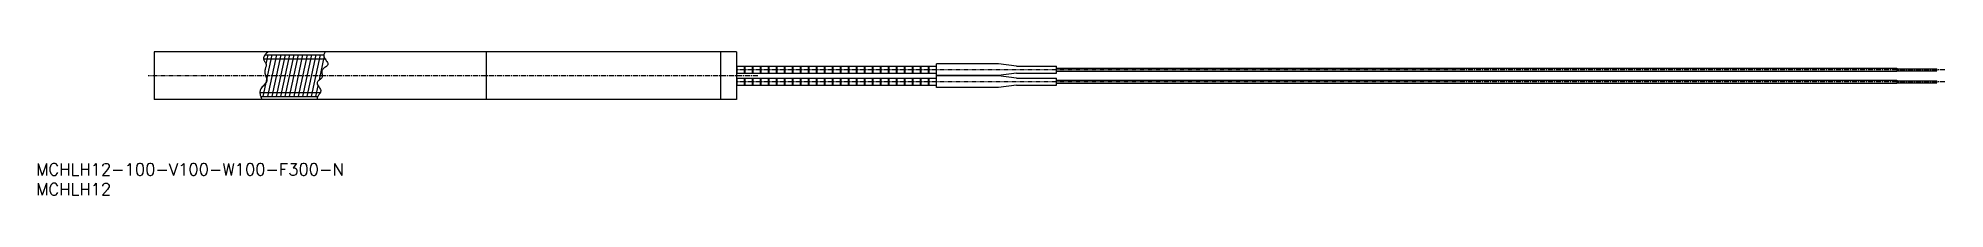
# Model space of a CAD drawing. Extents: x 1 to 477, y 0 to 36.
import ezdxf

# ---------------------------------------------------------------- set-up
doc = ezdxf.new("R2010")
doc.units = 0
doc.linetypes.add('CENTER', pattern=[2, 1.25, -0.25, 0.25, -0.25])
doc.layers.get('0').update_dxf_attribs({"linetype": 'CONTINUOUS'})
doc.layers.add('CENTER', color=1, linetype='CENTER')
doc.styles.get("Standard").update_dxf_attribs({"font": 'txt.shx'})

# ---------------------------------------------------------------- blocks, each defined once
blk = doc.blocks.new('*U11')
at = {"color": 7, "linetype": 'CONTINUOUS'}
blk.add_text('MCHLH12', height=3, dxfattribs=at).set_placement((0, 0))
blk = doc.blocks.new('*U12')
at = {"color": 7, "linetype": 'CONTINUOUS'}
blk.add_text('MCHLH12-100-V100-W100-F300-N', height=3, dxfattribs=at).set_placement((0, 5))

msp = doc.modelspace()

# ---------------------------------------------------------------- linework, layer by layer
at = {"color": 7, "linetype": 'CONTINUOUS'}
for p, q in [((175, 35.98), (29.5, 36)), ((29.5, 36), (29.5, 24)), ((112.5, 35.99), (112.5, 23.99)), ((171, 35.99), (171, 23.99)), ((175, 35.99), (175, 23.98)), ((175, 32.39), (225, 32.39)), ((175, 30.59), (225, 30.59)), ((175, 29.39), (225, 29.39)), ((175.2, 30.59), (175.2, 32.39)), ((175.2, 27.59), (175.2, 29.39)), ((177, 30.59), (177, 32.39)), ((177, 27.59), (177, 29.39)), ((177.2, 30.59), (177.2, 32.39)), ((177.2, 27.59), (177.2, 29.39)), ((179, 30.59), (179, 32.39)), ((179, 27.59), (179, 29.39)), ((179.2, 30.59), (179.2, 32.39)), ((179.2, 27.59), (179.2, 29.39)), ((181, 30.59), (181, 32.39)), ((181, 27.59), (181, 29.39)), ((181.2, 30.59), (181.2, 32.39)), ((181.2, 27.59), (181.2, 29.39)), ((183, 30.59), (183, 32.39)), ((183, 27.59), (183, 29.39)), ((183.2, 30.59), (183.2, 32.39)), ((183.2, 27.59), (183.2, 29.39)), ((185, 30.59), (185, 32.39)), ((185, 27.59), (185, 29.39)), ((185.2, 30.59), (185.2, 32.39)), ((185.2, 27.59), (185.2, 29.39)), ((187, 30.59), (187, 32.39)), ((187, 27.59), (187, 29.39)), ((187.2, 30.59), (187.2, 32.39)), ((187.2, 27.59), (187.2, 29.39)), ((189, 30.59), (189, 32.39)), ((189, 27.59), (189, 29.39)), ((189.2, 30.59), (189.2, 32.39)), ((189.2, 27.59), (189.2, 29.39)), ((191, 30.59), (191, 32.39)), ((191, 27.59), (191, 29.39)), ((191.2, 30.59), (191.2, 32.39)), ((191.2, 27.59), (191.2, 29.39)), ((193, 30.59), (193, 32.39)), ((193, 27.59), (193, 29.39)), ((193.2, 30.59), (193.2, 32.39)), ((193.2, 27.59), (193.2, 29.39)), ((195, 30.59), (195, 32.39)), ((195, 27.59), (195, 29.39)), ((195.2, 30.59), (195.2, 32.39)), ((195.2, 27.59), (195.2, 29.39)), ((197, 30.59), (197, 32.39)), ((197, 27.59), (197, 29.39)), ((197.2, 30.59), (197.2, 32.39)), ((197.2, 27.59), (197.2, 29.39)), ((199, 30.59), (199, 32.39)), ((199, 27.59), (199, 29.39)), ((199.2, 30.59), (199.2, 32.39)), ((199.2, 27.59), (199.2, 29.39)), ((201, 30.59), (201, 32.39)), ((201, 27.59), (201, 29.39)), ((201.2, 30.59), (201.2, 32.39)), ((201.2, 27.59), (201.2, 29.39)), ((203, 30.59), (203, 32.39)), ((203, 27.59), (203, 29.39)), ((203.2, 30.59), (203.2, 32.39)), ((203.2, 27.59), (203.2, 29.39)), ((205, 30.59), (205, 32.39)), ((205, 27.59), (205, 29.39)), ((205.2, 30.59), (205.2, 32.39)), ((205.2, 27.59), (205.2, 29.39)), ((207, 30.59), (207, 32.39)), ((207, 27.59), (207, 29.39)), ((207.2, 30.59), (207.2, 32.39)), ((207.2, 27.59), (207.2, 29.39)), ((209, 30.59), (209, 32.39)), ((209, 27.59), (209, 29.39)), ((209.2, 30.59), (209.2, 32.39)), ((209.2, 27.59), (209.2, 29.39)), ((211, 30.59), (211, 32.39)), ((211, 27.59), (211, 29.39)), ((211.2, 30.59), (211.2, 32.39)), ((211.2, 27.59), (211.2, 29.39)), ((213, 30.59), (213, 32.39)), ((213, 27.59), (213, 29.39)), ((213.2, 30.59), (213.2, 32.39)), ((213.2, 27.59), (213.2, 29.39)), ((215, 30.59), (215, 32.39)), ((215, 27.59), (215, 29.39)), ((215.2, 30.59), (215.2, 32.39)), ((215.2, 27.59), (215.2, 29.39)), ((217, 30.59), (217, 32.39)), ((217, 27.59), (217, 29.39)), ((217.2, 30.59), (217.2, 32.39)), ((217.2, 27.59), (217.2, 29.39)), ((219, 30.59), (219, 32.39)), ((219, 27.59), (219, 29.39)), ((219.2, 30.59), (219.2, 32.39)), ((219.2, 27.59), (219.2, 29.39)), ((221, 30.59), (221, 32.39)), ((221, 27.59), (221, 29.39)), ((221.2, 30.59), (221.2, 32.39)), ((221.2, 27.59), (221.2, 29.39)), ((223, 30.59), (223, 32.39)), ((223, 27.59), (223, 29.39)), ((223.2, 30.59), (223.2, 32.39)), ((223.2, 27.59), (223.2, 29.39)), ((240.52, 32.94), (225, 32.94)), ((225, 30.04), (225, 32.94)), ((240.52, 30.04), (225, 30.04)), ((240.52, 29.94), (225, 29.94)), ((225, 27.04), (225, 29.94)), ((245, 32.39), (240.52, 32.94)), ((245, 30.59), (240.52, 30.04)), ((245, 29.39), (240.52, 29.94)), ((245, 32.39), (255, 32.39)), ((245, 30.59), (255, 30.59)), ((245, 29.39), (255, 29.39)), ((255, 30.59), (255, 32.39)), ((255, 31.84), (465, 31.84)), ((255, 31.14), (465, 31.14)), ((255, 27.59), (255, 29.39)), ((255, 28.84), (465, 28.84)), ((465, 31.84), (465, 31.14)), ((465, 31.74), (475, 31.74)), ((465, 31.24), (475, 31.24)), ((465, 28.84), (465, 28.14)), ((465, 28.74), (475, 28.74)), ((475, 31.24), (475, 31.74)), ((475, 28.24), (475, 28.74)), ((175, 23.98), (29.5, 24)), ((175, 27.59), (225, 27.59)), ((240.52, 27.04), (225, 27.04)), ((245, 27.59), (240.52, 27.04)), ((245, 27.59), (255, 27.59)), ((255, 28.14), (465, 28.14)), ((465, 28.24), (475, 28.24))]:
    msp.add_line(p, q, dxfattribs=at)
at = {"color": 3, "linetype": 'CONTINUOUS'}
for p, q in [((56.79, 24.73), (59.03, 35.25)), ((56.85, 34.18), (72.22, 34.18)), ((57.25, 35.25), (71.93, 35.25)), ((57.48, 32.84), (58, 35.25)), ((57.89, 24.75), (60.13, 35.25)), ((58.98, 24.75), (61.22, 35.25)), ((60.08, 24.75), (62.32, 35.25)), ((61.19, 24.81), (63.42, 35.25)), ((62.27, 24.75), (64.51, 35.25)), ((63.37, 24.75), (65.61, 35.25)), ((64.46, 24.75), (66.7, 35.25)), ((65.56, 24.75), (67.8, 35.25)), ((66.65, 24.73), (68.89, 35.25)), ((67.75, 24.75), (69.99, 35.25)), ((68.85, 24.75), (71.09, 35.25)), ((70.83, 28.93), (72.03, 34.53)), ((72.15, 35.8), (72.16, 35.8)), ((55.93, 25.8), (71.06, 25.8)), ((56.14, 24.73), (70.36, 24.73)), ((69.94, 24.73), (70.51, 27.42))]:
    msp.add_line(p, q, dxfattribs=at)
at = {"color": 3, "linetype": 'CONTINUOUS', "flags": 128}
for points in [[(57.96, 35.99), (57.8, 35.84), (57.57, 35.61), (57.36, 35.38), (57.17, 35.14), (57.02, 34.91), (56.91, 34.68), (56.85, 34.44), (56.84, 34.21), (56.89, 33.98), (56.94, 33.87), (56.99, 33.77), (57.06, 33.66), (57.12, 33.55), (57.19, 33.45), (57.26, 33.34), (57.33, 33.23), (57.39, 33.12), (57.44, 33.01), (57.47, 32.9), (57.5, 32.73), (57.49, 32.56), (57.47, 32.39), (57.43, 32.22), (57.37, 32.04), (57.32, 31.87), (57.26, 31.69), (57.21, 31.51), (57.16, 31.33), (57.14, 31.15), (57.14, 30.89), (57.18, 30.62), (57.25, 30.36), (57.33, 30.1), (57.42, 29.85), (57.51, 29.59), (57.58, 29.35), (57.64, 29.11), (57.66, 28.87), (57.64, 28.65), (57.57, 28.43), (57.45, 28.21), (57.29, 28), (57.11, 27.8), (56.92, 27.59), (56.72, 27.38), (56.52, 27.17), (56.34, 26.95), (56.18, 26.73), (56.06, 26.49), (56, 26.32), (55.96, 26.15), (55.94, 25.98), (55.93, 25.8), (55.94, 25.62), (55.96, 25.44), (55.99, 25.26), (56.03, 25.09), (56.08, 24.91), (56.14, 24.74), (56.18, 24.62), (56.23, 24.51), (56.27, 24.4), (56.32, 24.29), (56.37, 24.18), (56.43, 24.08), (56.47, 23.99)], [(72.27, 35.99), (72.26, 35.97), (72.16, 35.82), (72.07, 35.66), (72, 35.5), (71.95, 35.34), (71.91, 35.18), (71.9, 35.02), (71.92, 34.85), (71.98, 34.63), (72.09, 34.4), (72.22, 34.18), (72.37, 33.95), (72.53, 33.73), (72.67, 33.51), (72.79, 33.3), (72.88, 33.1), (72.92, 32.91), (72.9, 32.73), (72.82, 32.59), (72.7, 32.45), (72.55, 32.32), (72.38, 32.19), (72.19, 32.06), (72.01, 31.93), (71.83, 31.79), (71.67, 31.64), (71.54, 31.49), (71.45, 31.32), (71.41, 31.16), (71.4, 31), (71.41, 30.83), (71.43, 30.65), (71.46, 30.47), (71.5, 30.3), (71.52, 30.12), (71.53, 29.95), (71.52, 29.79), (71.48, 29.63), (71.4, 29.47), (71.28, 29.32), (71.14, 29.19), (70.99, 29.06), (70.83, 28.93), (70.67, 28.8), (70.52, 28.68), (70.39, 28.55), (70.29, 28.42), (70.23, 28.28), (70.22, 28.09), (70.26, 27.89), (70.36, 27.67), (70.49, 27.45), (70.64, 27.23), (70.79, 27), (70.93, 26.77), (71.05, 26.54), (71.12, 26.31), (71.14, 26.09), (71.11, 25.92), (71.05, 25.76), (70.96, 25.6), (70.85, 25.45), (70.73, 25.29), (70.61, 25.13), (70.5, 24.97), (70.4, 24.81), (70.32, 24.64), (70.27, 24.47), (70.25, 24.39), (70.25, 24.32), (70.25, 24.24), (70.26, 24.16), (70.27, 24.07), (70.29, 23.99), (70.29, 23.99)]]:
    msp.add_lwpolyline(points, dxfattribs=at)
at = {"layer": 'CENTER', "color": 1, "linetype": 'CENTER'}
for p, q in [((180.38, 29.98), (28, 29.99)), ((477, 31.49), (175, 31.49)), ((477, 28.49), (175, 28.49))]:
    msp.add_line(p, q, dxfattribs=at)

# ---------------------------------------------------------------- block references
at = {"color": 7, "linetype": 'CONTINUOUS'}
for name in ['*U12', '*U11']:
    msp.add_blockref(name, (0, 0), dxfattribs=at)

doc.saveas('drawing.dxf')
